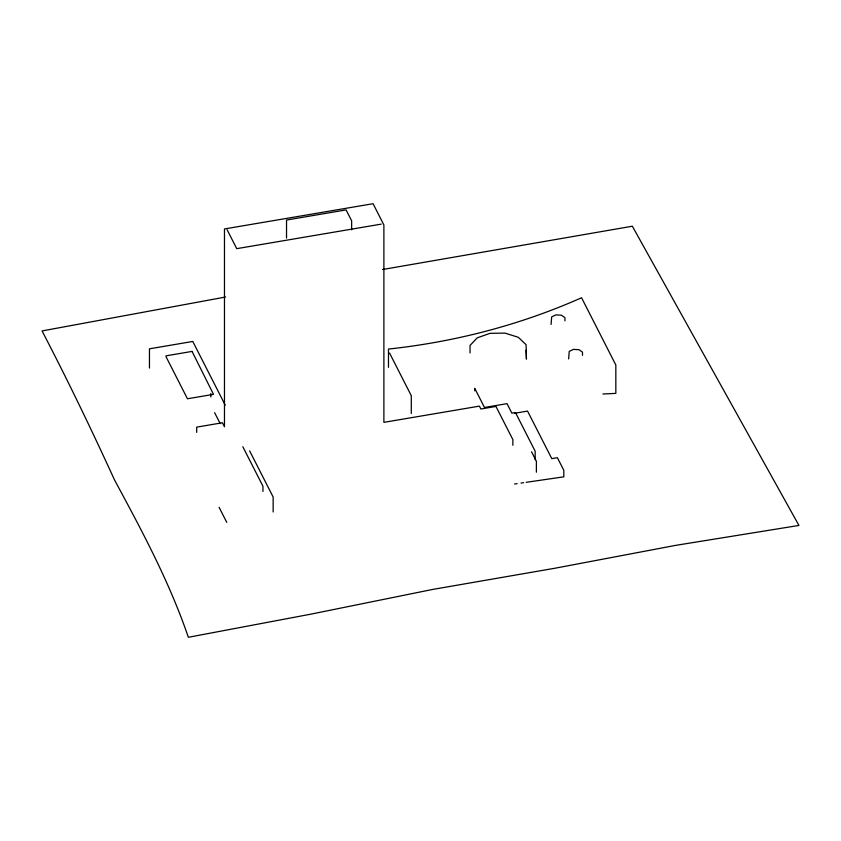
<?xml version="1.0" encoding="UTF-8"?>
<svg xmlns="http://www.w3.org/2000/svg" width="841" height="841" viewBox="0 0 841 841"><rect width="100%" height="100%" fill="white"/><g stroke="black" fill="none" stroke-linecap="round" stroke-linejoin="round"><path stroke-width="1.26" d="M225.567 297.02L42.05 330.934C67.595 379.953 91.553 429.74 114.544 479.99C142.066 530.944 169.609 582.34 188.352 637.289L310.823 614.161L432.842 589.404L554.618 568.295L675.922 545.325L798.95 525.436L632.348 226.218L382.487 269.53M381.236 224.126L236.742 248.663L227.123 229.782M514.724 413.257L527.549 411.081L551.791 458.65L557.383 457.693L563.806 470.287L563.806 476.836L526.214 482.314M514.545 484.006L517.141 483.628M521.031 483.07L523.628 482.692M602.85 393.998L615.833 393.388L615.833 364.994L581.562 297.746C520.379 324.931 455.002 341.93 388.468 349.057L388.468 367.349M531.565 451.806L536.39 461.288L536.39 472.211M389.562 353.041L411.291 395.701L411.291 413.488M249.619 450.829L273.146 497.02L273.146 511.99M225.251 405.194L192.778 341.457L149.456 348.815L149.456 368.074M242.828 446.739L262.949 486.245L262.949 491.48M214.602 412.637L220.195 423.612M219.091 507.312L226.755 522.366M526.077 350.245L526.445 359.118L526.077 344.673L518.256 337.273L505.063 333.12L490.051 333.33L477.225 337.84L470.035 345.462L470.035 352.978M582.498 355.365L582.498 352.19L579.029 349.698L573.53 349.362L569.231 351.37L568.642 358.939M564.931 320.873L564.931 317.698L561.452 315.217L555.964 314.87L551.664 316.878L551.076 324.447M535.149 459.691L535.149 451.197L515.449 412.51L511.854 413.12L507.028 403.648L484.49 407.475L474.755 388.363L474.755 390.855M512.863 445.288L512.863 439.612L495.959 406.434L480.863 408.999L479.402 406.129L383.885 422.35L383.885 224.957L373.068 203.711L224.473 228.941L224.473 426.776L222.434 422.76L196.689 427.133L196.689 432.379M351.643 229.835L351.643 220.805L346.093 209.914L286.529 220.037L286.529 238.087M210.839 393.514L210.839 397.005M192.063 351.412L166.024 355.838L166.024 356.71L187.459 398.771L213.498 394.355L192.063 351.412"/></g></svg>
